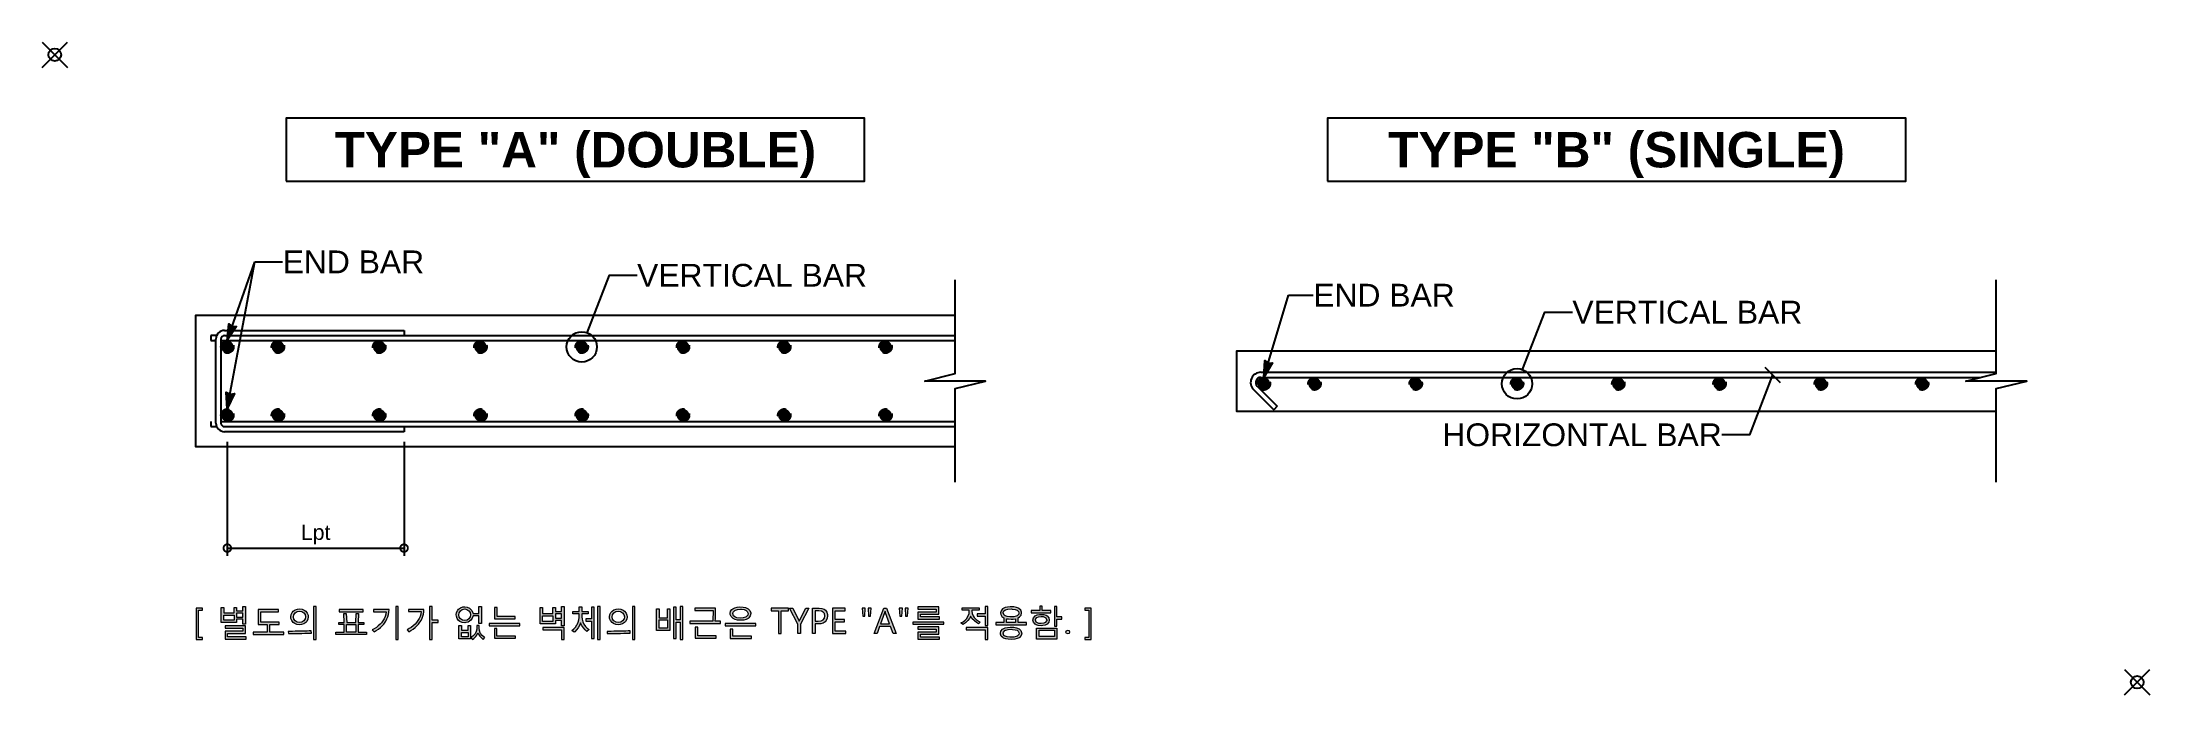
# Model space of a CAD drawing. Extents: x -50 to 8275, y 792 to 3372.
import ezdxf
from ezdxf.enums import TextEntityAlignment as Align

# ---------------------------------------------------------------- set-up
doc = ezdxf.new("R2010")
doc.units = 0
doc.header["$LTSCALE"] = 200
doc.header["$MEASUREMENT"] = 0
doc.header["$PDMODE"] = 35
doc.header["$PDSIZE"] = 50
doc.linetypes.add('HIDDEN', pattern=[0.375, 0.25, -0.125])
doc.layers.get('0').update_dxf_attribs({"linetype": 'CONTINUOUS'})
doc.layers.get('DEFPOINTS').update_dxf_attribs({"color": 251, "linetype": 'CONTINUOUS'})
for name, color, linetype in [('Bar.Horizontal', 2, 'CONTINUOUS'), ('Bar.Vertical', 7, 'HIDDEN'), ('Dimension', 1, 'CONTINUOUS'), ('Leader', 7, 'CONTINUOUS'), ('ShearWall', 7, 'CONTINUOUS'), ('Text', 3, 'CONTINUOUS')]:
    doc.layers.add(name, color=color, linetype=linetype)
doc.styles.add('DimText', font='arial.ttf')
doc.styles.add('Notes', font='arial.ttf')
doc.styles.add('Title', font='arialbd.ttf')
doc.dimstyles.new('Dim', dxfattribs={"dimscale": 60, "dimtxt": 1, "dimasz": 1, "dimexe": 0.5, "dimexo": 1, "dimgap": 0.25, "dimtad": 1, "dimtoh": 1, "dimdec": 0, "dimdsep": 46, "dimtxsty": 'DimText', "dimblk": 'DOTSMALL', "dimcen": 1, "dimclrd": 256, "dimclre": 256, "dimclrt": 7, "dimadec": 0, "dimazin": 0, "dimtfac": 1, "dimtdec": 0, "dimtix": 1, "dimtmove": 2, "dimatfit": 3, "dimldrblk": 'Arrow', "dimfxl": 0, "dimtolj": 1, "dimtzin": 0, "dimarcsym": 0})

# ---------------------------------------------------------------- blocks, each defined once
blk = doc.blocks.new('_DotSmall')
at = {"color": 0, "linetype": 'ByBlock', "const_width": 0.5}
blk.add_lwpolyline([(-0.0625, 0, 1), (0.0625, 0, 1)], format="xyb", close=True, dxfattribs=at)
blk = doc.blocks.new('*D1')
at = {"layer": 'DEFPOINTS', "color": 0}
for p in [(681.4, 1852.3), (1379.5, 1852.3), (1379.5, 1372.3)]:
    blk.add_point(p, dxfattribs=at)
at = {"layer": 'Dimension', "lineweight": -2}
for p, q in [((681.4, 1792.3), (681.4, 1342.3)), ((1379.5, 1792.3), (1379.5, 1342.3)), ((681.4, 1372.3), (1379.5, 1372.3))]:
    blk.add_line(p, q, dxfattribs=at)
at = {"layer": 'Dimension', "lineweight": -2, "xscale": 60, "yscale": 60, "zscale": 60, "rotation": 180}
blk.add_blockref('_DotSmall', (681.4, 1372.3), dxfattribs=at)
at = {"layer": 'Dimension', "lineweight": -2, "xscale": 60, "yscale": 60, "zscale": 60}
blk.add_blockref('_DotSmall', (1379.5, 1372.3), dxfattribs=at)
at = {"layer": 'Dimension', "color": 7, "insert": (1030.4, 1425.6), "char_height": 60, "attachment_point": 5, "style": 'DimText'}
blk.add_mtext('\\A1;Lpt', dxfattribs=at)
blk = doc.blocks.new('Arrow')
blk.add_lwpolyline([(0, 0), (-1.08, -0.27), (-0.98, 0), (-1.08, 0.27)], close=True)
blk.add_solid([(0, 0), (-1.08, 0.27), (-1.08, -0.27), (-0.98, 0)])

msp = doc.modelspace()

# ---------------------------------------------------------------- hatches: boundary and pattern name
at = {"layer": 'Bar.Vertical'}
h = msp.add_hatch(color=256, dxfattribs=at)
edge = h.paths.add_edge_path()
edge.add_arc((681.4, 2167.3), 25, 0, 360)
h = msp.add_hatch(color=256, dxfattribs=at)
edge = h.paths.add_edge_path()
edge.add_arc((881.4, 2167.3), 25, 0, 360)
h = msp.add_hatch(color=256, dxfattribs=at)
edge = h.paths.add_edge_path()
edge.add_arc((1281.4, 2167.3), 25, 0, 360)
h = msp.add_hatch(color=256, dxfattribs=at)
edge = h.paths.add_edge_path()
edge.add_arc((1681.4, 2167.3), 25, 0, 360)
h = msp.add_hatch(color=256, dxfattribs=at)
edge = h.paths.add_edge_path()
edge.add_arc((2081.4, 2167.3), 25, 0, 360)
h = msp.add_hatch(color=256, dxfattribs=at)
edge = h.paths.add_edge_path()
edge.add_arc((2481.4, 2167.3), 25, 0, 360)
h = msp.add_hatch(color=256, dxfattribs=at)
edge = h.paths.add_edge_path()
edge.add_arc((2881.4, 2167.3), 25, 0, 360)
h = msp.add_hatch(color=256, dxfattribs=at)
edge = h.paths.add_edge_path()
edge.add_arc((3281.4, 2167.3), 25, 0, 360)
h = msp.add_hatch(color=256, dxfattribs=at)
edge = h.paths.add_edge_path()
edge.add_arc((4775.9, 2021.7), 25, 0, 360)
h = msp.add_hatch(color=256, dxfattribs=at)
edge = h.paths.add_edge_path()
edge.add_arc((4975.9, 2021.8), 25, 0, 360)
h = msp.add_hatch(color=256, dxfattribs=at)
edge = h.paths.add_edge_path()
edge.add_arc((5375.9, 2021.7), 25, 0, 360)
h = msp.add_hatch(color=256, dxfattribs=at)
edge = h.paths.add_edge_path()
edge.add_arc((5775.9, 2021.7), 25, 0, 360)
h = msp.add_hatch(color=256, dxfattribs=at)
edge = h.paths.add_edge_path()
edge.add_arc((6175.9, 2021.7), 25, 0, 360)
h = msp.add_hatch(color=256, dxfattribs=at)
edge = h.paths.add_edge_path()
edge.add_arc((6575.9, 2021.7), 25, 0, 360)
h = msp.add_hatch(color=256, dxfattribs=at)
edge = h.paths.add_edge_path()
edge.add_arc((6975.9, 2021.7), 25, 0, 360)
h = msp.add_hatch(color=256, dxfattribs=at)
edge = h.paths.add_edge_path()
edge.add_arc((7375.9, 2021.7), 25, 0, 360)
h = msp.add_hatch(color=256, dxfattribs=at)
edge = h.paths.add_edge_path()
edge.add_arc((681.4, 1897.3), 25, 0, 360)
h = msp.add_hatch(color=256, dxfattribs=at)
edge = h.paths.add_edge_path()
edge.add_arc((881.4, 1897.3), 25, 0, 360)
h = msp.add_hatch(color=256, dxfattribs=at)
edge = h.paths.add_edge_path()
edge.add_arc((1281.4, 1897.3), 25, 0, 360)
h = msp.add_hatch(color=256, dxfattribs=at)
edge = h.paths.add_edge_path()
edge.add_arc((1681.4, 1897.3), 25, 0, 360)
h = msp.add_hatch(color=256, dxfattribs=at)
edge = h.paths.add_edge_path()
edge.add_arc((2081.4, 1897.3), 25, 0, 360)
h = msp.add_hatch(color=256, dxfattribs=at)
edge = h.paths.add_edge_path()
edge.add_arc((2481.4, 1897.3), 25, 0, 360)
h = msp.add_hatch(color=256, dxfattribs=at)
edge = h.paths.add_edge_path()
edge.add_arc((2881.4, 1897.3), 25, 0, 360)
h = msp.add_hatch(color=256, dxfattribs=at)
edge = h.paths.add_edge_path()
edge.add_arc((3281.4, 1897.3), 25, 0, 360)
at = {"layer": 'Text'}
h = msp.add_hatch(dxfattribs=at)
h.set_pattern_fill('ANSI31', color=256)
h.paths.add_polyline_path([(567.6, 1126.6), (582.9, 1126.6), (582.9, 1134.5), (557.8, 1134.5), (557.8, 1011.7), (582.9, 1011.7), (582.9, 1019.6), (567.6, 1019.6)])
h.paths.add_polyline_path([(657.7, 1078.9), (718.3, 1078.9), (718.3, 1091), (742.8, 1091), (742.8, 1072), (752.8, 1072), (752.8, 1141.9), (742.8, 1141.9), (742.8, 1124.5), (718.3, 1124.5), (718.3, 1137.9), (708.3, 1137.9), (708.3, 1116.3), (667.7, 1116.3), (667.7, 1137.9), (657.7, 1137.9)])
h.paths.add_polyline_path([(667.7, 1107.4), (708.3, 1107.4), (708.3, 1088.1), (667.7, 1088.1)], flags=16)
h.paths.add_polyline_path([(718.3, 1115.5), (742.8, 1115.5), (742.8, 1099.7), (718.3, 1099.7)], flags=16)
h.paths.add_polyline_path([(742.8, 1056), (742.8, 1043.6), (672.7, 1043.6), (672.7, 1012.5), (756.5, 1012.5), (756.5, 1021.5), (682.7, 1021.5), (682.7, 1034.9), (752.8, 1034.9), (752.8, 1064.9), (672.7, 1064.9), (672.7, 1056)])
h.paths.add_polyline_path([(838.7, 1070.5), (838.7, 1040.2), (783.1, 1040.2), (783.1, 1030.9), (904.6, 1030.9), (904.6, 1040.2), (849, 1040.2), (849, 1070.5), (886.1, 1070.5), (886.1, 1079.4), (813.7, 1079.4), (813.7, 1120.3), (884, 1120.3), (884, 1129.5), (803.6, 1129.5), (803.6, 1070.5)])
h.paths.add_polyline_path([(956.5, 1070.5), (966.5, 1069.4), (974.4, 1069.9), (983.6, 1072.8), (991.2, 1078.1), (995.5, 1082.6), (999.7, 1091), (1001.3, 1100.5), (1000.7, 1106.6), (997.3, 1115.3), (991.2, 1122.9), (985.2, 1127.1), (976.5, 1130.5), (966.5, 1131.9), (958.6, 1131.1), (949.6, 1128.2), (941.7, 1122.9), (937.8, 1118.4), (933.3, 1110.3), (932, 1100.5), (932.5, 1094.4), (935.6, 1085.7), (942, 1078.1), (947.8, 1073.9)])
h.paths.add_polyline_path([(949.6, 1084.7), (944.3, 1091.3), (942.5, 1100.5), (943.8, 1108.9), (949.3, 1116.6), (956.7, 1121.1), (966.5, 1122.9), (975.7, 1121.3), (983.9, 1116.6), (988.9, 1110), (990.7, 1100.5), (989.1, 1092.3), (983.9, 1084.7), (976.2, 1080), (966.5, 1078.4), (957.8, 1079.7)], flags=16)
h.paths.add_polyline_path([(988.1, 1035.7), (998.9, 1036), (1007.3, 1036.5), (1013.6, 1036.7), (1013.1, 1045.4), (1011.8, 1045.4), (1005.2, 1044.9), (996.2, 1044.6), (984.9, 1044.4), (971.2, 1043.9), (959.9, 1043.9), (948.8, 1043.6), (938.8, 1043.3), (930.1, 1043.3), (922.2, 1043.3), (923.3, 1034.6), (929.9, 1034.6), (938.3, 1034.6), (948.3, 1034.6), (959.4, 1034.9), (971.5, 1035.2), (975.2, 1035.2)])
h.paths.add_polyline_path([(1022.3, 1010.7), (1032.3, 1010.7), (1032.3, 1141.9), (1022.3, 1141.9)])
h.paths.add_polyline_path([(1142.7, 1069.9), (1142.7, 1039.4), (1110.1, 1039.4), (1110.1, 1030.4), (1231.5, 1030.4), (1231.5, 1039.4), (1198.9, 1039.4), (1198.9, 1069.9), (1220.2, 1069.9), (1220.2, 1078.6), (1198.6, 1078.6), (1200.2, 1113.7), (1190.2, 1113.7), (1188.6, 1078.6), (1153, 1078.6), (1151.4, 1113.7), (1141.4, 1113.7), (1143, 1078.6), (1121.4, 1078.6), (1121.4, 1069.9)])
h.paths.add_polyline_path([(1152.8, 1069.9), (1188.8, 1069.9), (1188.8, 1039.4), (1152.8, 1039.4)], flags=16)
h.paths.add_polyline_path([(1218.6, 1120.5), (1218.6, 1129.5), (1123, 1129.5), (1123, 1120.5)])
h.paths.add_polyline_path([(1309.3, 1120.8), (1307.7, 1111), (1304.8, 1101.8), (1301.1, 1092.9), (1296.1, 1084.7), (1290.3, 1076.8), (1285.3, 1071.5), (1277.9, 1064.7), (1270.3, 1058.6), (1262.1, 1053.6), (1253.4, 1049.7), (1261.3, 1041.2), (1270, 1046.5), (1278.4, 1052.3), (1286.1, 1058.6), (1292.9, 1065.2), (1299.2, 1072.3), (1304.5, 1079.7), (1306.9, 1083.4), (1311.6, 1092.1), (1315.1, 1101), (1317.9, 1110.3), (1319.5, 1119.7), (1320.3, 1129.7), (1258.9, 1129.7), (1258.9, 1120.8)])
h.paths.add_polyline_path([(1356.7, 1141.9), (1346.4, 1141.9), (1346.4, 1010.7), (1356.7, 1010.7)])
h.paths.add_polyline_path([(1447.1, 1121.1), (1445.5, 1111.8), (1442.8, 1102.6), (1438.9, 1093.7), (1433.9, 1085.5), (1428.1, 1077.6), (1422.8, 1071.8), (1415.4, 1064.9), (1407.8, 1059.1), (1399.6, 1054.1), (1391.2, 1049.9), (1398.8, 1041.7), (1406.2, 1046), (1414.9, 1052), (1422.8, 1058.3), (1429.9, 1064.9), (1436.2, 1072), (1441.8, 1079.2), (1446.5, 1086.8), (1450.5, 1095), (1453.4, 1103.1), (1455.7, 1111.8), (1457.1, 1120.8), (1457.9, 1130), (1396.7, 1130), (1396.7, 1121.1)])
h.paths.add_polyline_path([(1490, 1141.9), (1480, 1141.9), (1480, 1010.7), (1490, 1010.7), (1490, 1078.6), (1513.7, 1078.6), (1513.7, 1087.9), (1490, 1087.9)])
h.paths.add_polyline_path([(1611.7, 1139.5), (1602.8, 1136.6), (1595.1, 1131.1), (1591.4, 1126.9), (1587.2, 1118.4), (1585.6, 1108.9), (1586.2, 1102.9), (1589.3, 1093.9), (1595.1, 1086.5), (1600.4, 1082.3), (1609.1, 1078.6), (1619.1, 1077.3), (1623.6, 1077.6), (1632.8, 1080), (1643.9, 1087.3), (1649.1, 1095), (1652, 1104.5), (1675.2, 1104.5), (1675.2, 1073.9), (1685.2, 1073.9), (1685.2, 1141.6), (1675.2, 1141.6), (1675.2, 1113.4), (1652, 1113.4), (1651.2, 1117.1), (1647.6, 1125.8), (1641, 1132.9), (1637.5, 1135.3), (1628.8, 1139), (1619.1, 1140.3)])
h.paths.add_polyline_path([(1619.1, 1131.6), (1628.1, 1130), (1635.7, 1125), (1640.4, 1118.4), (1642.3, 1108.9), (1640.7, 1100.5), (1635.7, 1092.6), (1628.8, 1087.9), (1619.1, 1086), (1610.1, 1087.3), (1602.2, 1092.3), (1597.8, 1099.2), (1595.9, 1108.9), (1597.2, 1117.1), (1602.2, 1125), (1609.4, 1129.7)], flags=16)
h.paths.add_polyline_path([(1642, 1066), (1632.5, 1066), (1632.5, 1047.3), (1605.9, 1047.3), (1605.9, 1066), (1596.2, 1066), (1596.2, 1013.3), (1642, 1013.3)])
h.paths.add_polyline_path([(1632.5, 1039.1), (1632.5, 1021.7), (1605.9, 1021.7), (1605.9, 1039.1)], flags=16)
h.paths.add_polyline_path([(1664.7, 1042.8), (1660.5, 1034.1), (1658.4, 1031.2), (1651.8, 1024.1), (1643.6, 1019.1), (1649.9, 1011.4), (1655.2, 1015.4), (1662.6, 1022.8), (1667.1, 1028.8), (1671.3, 1037), (1673.1, 1032.8), (1679.2, 1024.1), (1685, 1017.8), (1692.1, 1011.4), (1698.9, 1019.1), (1695.8, 1020.7), (1688.4, 1026.5), (1680.7, 1036), (1677.1, 1046.8), (1676, 1056.5), (1676, 1066.5), (1666.8, 1066.5), (1666.8, 1053.6)])
h.paths.add_polyline_path([(1836.7, 1065.7), (1836.7, 1074.9), (1715.3, 1074.9), (1715.3, 1065.7)])
h.paths.add_polyline_path([(1747.1, 1102.1), (1747.1, 1137.1), (1737.1, 1137.1), (1737.1, 1093.1), (1818.8, 1093.1), (1818.8, 1102.1)])
h.paths.add_polyline_path([(1746.6, 1054.7), (1736.3, 1054.7), (1736.3, 1015.7), (1819.1, 1015.7), (1819.1, 1024.9), (1746.6, 1024.9)])
h.paths.add_polyline_path([(1977.7, 1073.6), (1977.7, 1086.3), (2001.9, 1086.3), (2001.9, 1065.7), (2011.9, 1065.7), (2011.9, 1141.9), (2001.9, 1141.9), (2001.9, 1121.8), (1977.7, 1121.8), (1977.7, 1137.1), (1967.4, 1137.1), (1967.4, 1113.9), (1926.8, 1113.9), (1926.8, 1137.1), (1916.8, 1137.1), (1916.8, 1073.6)])
h.paths.add_polyline_path([(1926.8, 1082.6), (1926.8, 1105), (1967.4, 1105), (1967.4, 1082.6)], flags=16)
h.paths.add_polyline_path([(1977.7, 1095.2), (1977.7, 1112.9), (2001.9, 1112.9), (2001.9, 1095.2)], flags=16)
h.paths.add_polyline_path([(2011.9, 1058.6), (1927.4, 1058.6), (1927.4, 1049.4), (2001.9, 1049.4), (2001.9, 1010.7), (2011.9, 1010.7)])
h.paths.add_polyline_path([(2067.3, 1079.4), (2062.2, 1068.6), (2056.2, 1059.7), (2049.9, 1052.6), (2042.8, 1047), (2051.5, 1040.2), (2053.8, 1042), (2060.2, 1049.1), (2066.7, 1057.6), (2073.6, 1069.2), (2076.8, 1077.1), (2081, 1068.1), (2088.6, 1057.3), (2095.5, 1049.4), (2102.1, 1043.3), (2110.5, 1050.4), (2103.1, 1055.7), (2096.5, 1062.8), (2089.9, 1072.3), (2085.2, 1081.5), (2082.6, 1090.8), (2081.5, 1100), (2081.5, 1112.9), (2106.5, 1112.9), (2106.5, 1122.1), (2081.5, 1122.1), (2081.5, 1139.8), (2071.2, 1139.8), (2071.2, 1122.1), (2046.5, 1122.1), (2046.5, 1112.9), (2071.5, 1112.9), (2071.5, 1097.9), (2070.2, 1088.6)])
h.paths.add_polyline_path([(2097, 1092.6), (2097, 1083.6), (2120.5, 1083.6), (2120.5, 1014.9), (2130.2, 1014.9), (2130.2, 1139.2), (2120.5, 1139.2), (2120.5, 1092.6)])
h.paths.add_polyline_path([(2143.7, 1010.7), (2154, 1010.7), (2154, 1141.9), (2143.7, 1141.9)])
h.paths.add_polyline_path([(2201.1, 1078.1), (2206.9, 1073.9), (2215.9, 1070.5), (2225.9, 1069.4), (2233.5, 1069.9), (2242.7, 1072.8), (2250.4, 1078.1), (2254.6, 1082.6), (2259.1, 1091), (2260.4, 1100.5), (2259.9, 1106.6), (2256.7, 1115.3), (2250.4, 1122.9), (2244.6, 1127.1), (2235.6, 1130.5), (2225.9, 1131.9), (2218, 1131.1), (2208.8, 1128.2), (2201.1, 1122.9), (2196.9, 1118.4), (2192.7, 1110.3), (2191.1, 1100.5), (2191.6, 1094.4), (2195.1, 1085.7)])
h.paths.add_polyline_path([(2203.5, 1091.3), (2201.6, 1100.5), (2203, 1108.9), (2208.5, 1116.6), (2216.1, 1121.1), (2225.9, 1122.9), (2235.1, 1121.3), (2243, 1116.6), (2248, 1110), (2250.1, 1100.5), (2248.5, 1092.3), (2243, 1084.7), (2235.4, 1080), (2225.9, 1078.4), (2216.9, 1079.7), (2208.8, 1084.7)], flags=16)
h.paths.add_polyline_path([(2218.5, 1034.9), (2230.9, 1035.2), (2234.3, 1035.2), (2247.5, 1035.7), (2258.3, 1036), (2266.7, 1036.5), (2272.8, 1036.7), (2272.3, 1045.4), (2271.2, 1045.4), (2264.6, 1044.9), (2255.7, 1044.6), (2244.3, 1044.4), (2230.6, 1043.9), (2219, 1043.9), (2208, 1043.6), (2198, 1043.3), (2189.3, 1043.3), (2181.6, 1043.3), (2182.4, 1034.6), (2189, 1034.6), (2197.7, 1034.6), (2207.4, 1034.6)])
h.paths.add_polyline_path([(2281.5, 1010.7), (2291.5, 1010.7), (2291.5, 1141.9), (2281.5, 1141.9)])
h.paths.add_polyline_path([(2387.1, 1097.3), (2387.1, 1132.4), (2377.1, 1132.4), (2377.1, 1046.2), (2429.8, 1046.2), (2429.8, 1132.4), (2419.8, 1132.4), (2419.8, 1097.3)])
h.paths.add_polyline_path([(2387.1, 1088.4), (2419.8, 1088.4), (2419.8, 1055.2), (2387.1, 1055.2)], flags=16)
h.paths.add_polyline_path([(2444.3, 1014.9), (2454.3, 1014.9), (2454.3, 1079.2), (2470.7, 1079.2), (2470.7, 1010.7), (2480.9, 1010.7), (2480.9, 1141.9), (2470.7, 1141.9), (2470.7, 1088.4), (2454.3, 1088.4), (2454.3, 1139.2), (2444.3, 1139.2)])
h.paths.add_polyline_path([(2508.3, 1083.1), (2508.3, 1074.2), (2629.8, 1074.2), (2629.8, 1083.1), (2608.7, 1083.1), (2609, 1085), (2609.5, 1092.3), (2609.8, 1101.3), (2610, 1111.3), (2610.3, 1122.6), (2610.3, 1135), (2528.6, 1135), (2528.6, 1126.1), (2600.3, 1126.1), (2600.3, 1122.1), (2600, 1110.5), (2599.8, 1100.2), (2599.2, 1091.3), (2598.7, 1083.1)])
h.paths.add_polyline_path([(2539.7, 1060.2), (2529.7, 1060.2), (2529.7, 1016.2), (2612.1, 1016.2), (2612.1, 1025.4), (2539.7, 1025.4)])
h.paths.add_polyline_path([(2697, 1087.9), (2710.7, 1087.1), (2721.5, 1088.1), (2730.7, 1090.5), (2738.3, 1094.4), (2741.5, 1097.1), (2747, 1104.5), (2749.1, 1113.4), (2748.9, 1117.1), (2745.5, 1125.5), (2738.3, 1132.4), (2728.9, 1136.9), (2719.4, 1139), (2705.7, 1139.5), (2694.9, 1138.4), (2685.6, 1136.1), (2678, 1132.4), (2674.8, 1129.7), (2669.3, 1122.4), (2667.5, 1113.4), (2667.7, 1109.7), (2671.2, 1101.3), (2679.6, 1093.4), (2687.5, 1090)])
h.paths.add_polyline_path([(2693.8, 1097.3), (2685.9, 1100.5), (2680.9, 1105), (2678, 1113.4), (2679.3, 1119.2), (2685.9, 1126.1), (2688.5, 1127.4), (2697.2, 1130), (2710.9, 1131), (2722.5, 1129.2), (2730.4, 1126.1), (2735.4, 1121.8), (2738.3, 1113.4), (2737, 1107.6), (2730.4, 1100.5), (2727.8, 1099.2), (2719.1, 1096.8), (2708, 1095.8)], flags=16)
h.paths.add_polyline_path([(2647.4, 1073.9), (2647.4, 1064.7), (2768.9, 1064.7), (2768.9, 1073.9)])
h.paths.add_polyline_path([(2667.7, 1015.1), (2751.8, 1015.1), (2751.8, 1024.1), (2678, 1024.1), (2678, 1052), (2667.7, 1052)])
h.paths.add_polyline_path([(2829.5, 1134.5), (2829.5, 1124.5), (2858.2, 1124.5), (2858.2, 1034.6), (2869.3, 1034.6), (2869.3, 1124.5), (2898.3, 1124.5), (2898.3, 1134.5)])
h.paths.add_polyline_path([(2934.4, 1071.3), (2934.4, 1034.6), (2945.4, 1034.6), (2945.4, 1071.5), (2978.4, 1134.5), (2966.5, 1134.5), (2942.8, 1088.9), (2939.9, 1082.9), (2937.5, 1088.9), (2914.6, 1134.5), (2902.2, 1134.5)])
h.paths.add_polyline_path([(2992.3, 1034.6), (3003.4, 1034.6), (3003.4, 1072.6), (3016.8, 1072.6), (3025.5, 1073.1), (3034.5, 1076), (3042.4, 1081), (3047.4, 1086.5), (3051.3, 1095), (3052.7, 1104.7), (3052.4, 1110.5), (3049.5, 1119.5), (3044, 1126.6), (3038.7, 1130.3), (3030, 1133.4), (3019.5, 1134.5), (2992.3, 1134.5)])
h.paths.add_polyline_path([(3003.4, 1124.2), (3017.4, 1124.2), (3027.9, 1123.2), (3035.3, 1119.2), (3039.8, 1113.2), (3041.1, 1104.2), (3039.8, 1095.8), (3034.8, 1088.4), (3026.6, 1084.2), (3015.8, 1082.9), (3003.4, 1082.9)], flags=16)
h.paths.add_polyline_path([(3082.7, 1124.5), (3122, 1124.5), (3122, 1134.5), (3071.9, 1134.5), (3071.9, 1034.6), (3124.3, 1034.6), (3124.3, 1044.6), (3082.7, 1044.6), (3082.7, 1080.5), (3119.1, 1080.5), (3119.1, 1090.5), (3082.7, 1090.5)])
h.paths.add_polyline_path([(3201.3, 1134.5), (3189.4, 1134.5), (3191.5, 1103.4), (3199.2, 1103.4)])
h.paths.add_polyline_path([(3214.4, 1103.4), (3222.1, 1103.4), (3224.2, 1134.5), (3212.3, 1134.5)])
h.paths.add_polyline_path([(3236, 1034.6), (3248.2, 1034.6), (3258.2, 1062.8), (3301.1, 1062.8), (3311.9, 1034.6), (3324, 1034.6), (3285.6, 1134.5), (3274.2, 1134.5)])
h.paths.add_polyline_path([(3281.4, 1116), (3297.4, 1073.1), (3262.1, 1073.1), (3277.9, 1116), (3279.8, 1124.1)], flags=16)
h.paths.add_polyline_path([(3338, 1103.4), (3345.7, 1103.4), (3347.8, 1134.5), (3335.9, 1134.5)])
h.paths.add_polyline_path([(3360.9, 1103.4), (3368.6, 1103.4), (3370.7, 1134.5), (3358.8, 1134.5)])
h.paths.add_polyline_path([(3491.4, 1139.5), (3409.1, 1139.5), (3409.1, 1130.8), (3481.3, 1130.8), (3481.3, 1119.7), (3409.1, 1119.7), (3409.1, 1091.3), (3494.3, 1091.3), (3494.3, 1100), (3419.2, 1100), (3419.2, 1111.8), (3491.4, 1111.8)])
h.paths.add_polyline_path([(3511.1, 1071.8), (3511.1, 1080.2), (3389.4, 1080.2), (3389.4, 1071.8)])
h.paths.add_polyline_path([(3481.6, 1052), (3481.6, 1040.7), (3408.9, 1040.7), (3408.9, 1012), (3494.5, 1012), (3494.5, 1020.7), (3418.9, 1020.7), (3418.9, 1032.8), (3491.6, 1032.8), (3491.6, 1060.7), (3408.9, 1060.7), (3408.9, 1052)])
h.paths.add_polyline_path([(3622.3, 1126.9), (3651, 1126.9), (3651, 1136.1), (3583.6, 1136.1), (3583.6, 1126.9), (3612.3, 1126.9), (3612.3, 1122.4), (3611.5, 1113.9), (3608.3, 1104.7), (3602.8, 1095.5), (3595.4, 1087.6), (3587.8, 1081.5), (3579.4, 1076.5), (3586.5, 1069.7), (3589.6, 1071.3), (3597.3, 1077.1), (3604.9, 1084.2), (3606.8, 1086.3), (3613.3, 1094.4), (3617.6, 1102.3), (3617.8, 1101.8), (3622.8, 1094.2), (3632.3, 1084.4), (3640.2, 1077.8), (3648.1, 1072.8), (3655, 1080.2), (3646.8, 1084.4), (3638.9, 1090.2), (3632, 1097.6), (3627.3, 1104.5), (3623.4, 1113.4), (3622.3, 1122.4)])
h.paths.add_polyline_path([(3674.7, 1103.1), (3674.7, 1066.3), (3685, 1066.3), (3685, 1141.9), (3674.7, 1141.9), (3674.7, 1112.4), (3643.6, 1112.4), (3643.6, 1103.1)])
h.paths.add_polyline_path([(3674.7, 1049.9), (3674.7, 1010.7), (3685, 1010.7), (3685, 1058.9), (3599.6, 1058.9), (3599.6, 1049.9)])
h.paths.add_polyline_path([(3716.6, 1077.8), (3716.6, 1068.9), (3838.1, 1068.9), (3838.1, 1077.8), (3805.4, 1077.8), (3805.4, 1096.3), (3811.2, 1100), (3817, 1106.8), (3818.9, 1115.8), (3818.6, 1118.9), (3815.4, 1127.4), (3808, 1133.7), (3806.5, 1134.8), (3798.6, 1137.7), (3788.8, 1139.5), (3777.2, 1140), (3774.3, 1140), (3763.3, 1139.2), (3754, 1137.1), (3746.7, 1133.7), (3743.8, 1131.9), (3737.7, 1124.7), (3735.9, 1115.8), (3736.6, 1109.7), (3740.9, 1102.3), (3749, 1096.3), (3749, 1077.8)])
h.paths.add_polyline_path([(3759.3, 1077.8), (3759.3, 1093.1), (3767.2, 1092.1), (3777.2, 1091.5), (3786.2, 1091.8), (3795.1, 1093.1), (3795.1, 1077.8)], flags=16)
h.paths.add_polyline_path([(3754, 1104.2), (3749.6, 1107.6), (3746, 1116.9), (3749, 1124), (3755.1, 1128.2), (3764.6, 1130.5), (3777.2, 1131.6), (3781.7, 1131.3), (3793.3, 1130), (3801.7, 1126.9), (3806.7, 1122.1), (3808.3, 1115.8), (3807.3, 1111), (3800.7, 1104.2), (3797.5, 1102.9), (3788.8, 1100.8), (3777.2, 1100), (3772, 1100.2), (3761.7, 1101.6)], flags=16)
h.paths.add_polyline_path([(3763, 1059.1), (3753.8, 1056.8), (3746.1, 1053.6), (3743.5, 1051.8), (3737.4, 1044.6), (3735.3, 1035.7), (3735.6, 1032.8), (3738.8, 1024.4), (3746.1, 1017.8), (3748, 1016.7), (3756.1, 1013.8), (3765.9, 1012), (3780.9, 1011.4), (3792, 1012.5), (3801.2, 1014.6), (3808.6, 1017.8), (3811.2, 1019.6), (3817.3, 1026.7), (3819.4, 1035.7), (3819.1, 1038.6), (3815.7, 1047), (3808.6, 1053.6), (3798.6, 1057.6), (3788.8, 1059.4), (3777.2, 1059.9), (3774.1, 1059.9)])
h.paths.add_polyline_path([(3765.9, 1050.7), (3777.2, 1051.5), (3782.8, 1051.2), (3793, 1049.9), (3800.9, 1047.3), (3805.7, 1043.6), (3808.8, 1035.7), (3807.8, 1030.7), (3800.9, 1024.1), (3797.5, 1022.8), (3788.8, 1020.7), (3777.2, 1020.1), (3772, 1020.1), (3761.4, 1021.5), (3753.8, 1024.1), (3749, 1027.5), (3745.9, 1035.7), (3746.9, 1040.4), (3753.8, 1047.3), (3756.9, 1048.6)], flags=16)
h.paths.add_polyline_path([(3900.3, 1142.4), (3890.3, 1142.4), (3890.3, 1125.5), (3856.5, 1125.5), (3856.5, 1116.6), (3934, 1116.6), (3934, 1125.5), (3900.3, 1125.5)])
h.paths.add_polyline_path([(3895.8, 1110.5), (3889.5, 1110.3), (3879.7, 1108.4), (3871.8, 1104.2), (3865.5, 1097.1), (3863.4, 1088.1), (3865.5, 1079.2), (3871.8, 1072), (3875.8, 1069.4), (3884.7, 1066.8), (3895.5, 1065.7), (3902.1, 1066), (3911.6, 1068.1), (3919.5, 1072), (3925.8, 1079.2), (3928.2, 1088.1), (3925.8, 1097.1), (3919.5, 1104.5), (3915.3, 1106.8), (3906.6, 1109.7)])
h.paths.add_polyline_path([(3895.8, 1102.1), (3904, 1101.3), (3914, 1097.4), (3918.8, 1086.7), (3912.1, 1078.1), (3906.3, 1075.5), (3895.8, 1074.4), (3887.4, 1074.9), (3877.3, 1078.8), (3872.8, 1089.6), (3879.2, 1098.1), (3885.2, 1100.8)], flags=16)
h.paths.add_polyline_path([(3958.2, 1100.5), (3958.2, 1141.9), (3948.2, 1141.9), (3948.2, 1063.6), (3958.2, 1063.6), (3958.2, 1091.5), (3978, 1091.5), (3978, 1100.5)])
h.paths.add_polyline_path([(3877.9, 1056.5), (3877.9, 1013), (3958.2, 1013), (3958.2, 1056.5)])
h.paths.add_polyline_path([(3948.2, 1047.5), (3948.2, 1022.3), (3887.9, 1022.3), (3887.9, 1047.5)], flags=16)
h.paths.add_polyline_path([(4001.2, 1048.1), (3995.9, 1046), (3993.5, 1040.4), (3995.9, 1035.2), (4001.2, 1033.1), (4006.4, 1035.2), (4008.6, 1040.4), (4006.4, 1046)])
h.paths.add_polyline_path([(4093.9, 1134.5), (4068.9, 1134.5), (4068.9, 1126.6), (4084.4, 1126.6), (4084.4, 1019.6), (4068.9, 1019.6), (4068.9, 1011.7), (4093.9, 1011.7)])

# ---------------------------------------------------------------- linework, layer by layer
for points in [[(914.1, 2821.6), (3198.7, 2821.6), (3198.7, 3071.6), (914.1, 3071.6)], [(5026.8, 2821.6), (7311.4, 2821.6), (7311.4, 3071.6), (5026.8, 3071.6)]]:
    msp.add_lwpolyline(points, close=True)
for points in [[(3556.4, 1632.3), (3556.4, 2002.3), (3676.4, 2032.3), (3556.4, 2032.3), (3436.4, 2032.3), (3556.4, 2062.3), (3556.4, 2432.3)], [(7669.1, 1632.3), (7669.1, 2002.3), (7789.1, 2032.3), (7669.1, 2032.3), (7549.1, 2032.3), (7669.1, 2062.3), (7669.1, 2432.3)]]:
    msp.add_lwpolyline(points)
for p in [(0, 3321.6), (8225.5, 842.3)]:
    msp.add_point(p)
at = {"layer": 'Bar.Horizontal'}
for p, q in [((639.4, 2212.3), (616.4, 2212.3)), ((616.4, 2212.3), (616.4, 2192.3)), ((616.4, 2192.3), (636.4, 2192.3)), ((636.4, 1866.3), (636.4, 2198.3)), ((656.4, 2198.3), (656.4, 1866.3)), ((656.4, 2192.3), (3556.4, 2192.3)), ((670.4, 2232.3), (1379.5, 2232.3)), ((670.4, 2212.3), (3556.4, 2212.3)), ((1379.5, 2232.3), (1379.5, 2212.3)), ((4735.3, 1998.5), (4814.7, 1919.1)), ((4749.5, 2012.7), (4828.9, 1933.3)), ((4763.6, 2066.8), (7669.1, 2066.8)), ((4763.6, 2046.8), (7607.1, 2046.8)), ((4828.9, 1933.3), (4814.7, 1919.1)), ((616.4, 1872.3), (616.4, 1852.3)), ((616.4, 1852.3), (639.4, 1852.3)), ((656.4, 1872.3), (3556.4, 1872.3)), ((670.4, 1852.3), (3556.4, 1852.3)), ((1379.5, 1832.3), (670.4, 1832.3)), ((1379.5, 1852.3), (1379.5, 1832.3))]:
    msp.add_line(p, q, dxfattribs=at)
for centre, radius, start, end in [((670.4, 2198.3), 34, 90, 180), ((670.4, 2198.3), 14, 90, 180), ((4763.6, 2026.8), 40, 90, 225), ((4763.6, 2026.8), 20, 90, 225), ((670.4, 1866.3), 34, 180, 270), ((670.4, 1866.3), 14, 180, 270)]:
    msp.add_arc(centre, radius, start, end, dxfattribs=at)
at = {"layer": 'Bar.Vertical'}
for centre in [(681.4, 2167.3), (881.4, 2167.3), (1281.4, 2167.3), (1681.4, 2167.3), (2081.4, 2167.3), (2481.4, 2167.3), (2881.4, 2167.3), (3281.4, 2167.3), (4775.9, 2021.7), (4975.9, 2021.8), (5375.9, 2021.7), (5775.9, 2021.7), (6175.9, 2021.7), (6575.9, 2021.7), (6975.9, 2021.7), (7375.9, 2021.7), (681.4, 1897.3), (881.4, 1897.3), (1281.4, 1897.3), (1681.4, 1897.3), (2081.4, 1897.3), (2481.4, 1897.3), (2881.4, 1897.3), (3281.4, 1897.3)]:
    msp.add_circle(centre, 25, dxfattribs=at)
at = {"layer": 'Leader', "ltscale": 5}
for points in [[(2103, 2223.3), (2190.7, 2450.3), (2300, 2450.3)], [(5797.5, 2077.7), (5885.2, 2304.7), (5994.5, 2304.7)]]:
    msp.add_lwpolyline(points, dxfattribs=at)
at = {"layer": 'Leader'}
msp.add_circle((2081.4, 2167.3), 60, dxfattribs=at)
at = {"layer": 'Leader', "ltscale": 5}
msp.add_circle((5775.9, 2021.7), 60, dxfattribs=at)
at = {"layer": 'ShearWall'}
for points in [[(3556.4, 1772.3), (556.4, 1772.3), (556.4, 2292.3), (3556.4, 2292.3)], [(7669.1, 1912.3), (4669.1, 1912.3), (4669.1, 2152.3), (7669.1, 2152.3)]]:
    msp.add_lwpolyline(points, dxfattribs=at)
at = {"layer": 'Text'}
msp.add_line((6755.1, 2086.8), (6815.1, 2026.8), dxfattribs=at)
at = {"layer": 'Text', "ltscale": 5}
msp.add_lwpolyline([(6785.1, 2056.8), (6693.7, 1820.1), (6584.4, 1820.1)], dxfattribs=at)
at = {"layer": 'Text', "lineweight": 0}
for points in [[(582.9, 1134.5), (557.8, 1134.5), (557.8, 1011.7), (582.9, 1011.7), (582.9, 1019.6), (567.6, 1019.6), (567.6, 1126.6), (582.9, 1126.6)], [(657.7, 1137.9), (667.7, 1137.9), (667.7, 1116.3), (708.3, 1116.3), (708.3, 1137.9), (718.3, 1137.9), (718.3, 1124.5), (742.8, 1124.5), (742.8, 1141.9), (752.8, 1141.9), (752.8, 1072), (742.8, 1072), (742.8, 1091), (718.3, 1091), (718.3, 1078.9), (657.7, 1078.9)], [(667.7, 1107.4), (708.3, 1107.4), (708.3, 1088.1), (667.7, 1088.1)], [(718.3, 1099.7), (742.8, 1099.7), (742.8, 1115.5), (718.3, 1115.5)], [(884, 1129.5), (803.6, 1129.5), (803.6, 1070.5), (838.7, 1070.5), (838.7, 1040.2), (783.1, 1040.2), (783.1, 1030.9), (904.6, 1030.9), (904.6, 1040.2), (849, 1040.2), (849, 1070.5), (886.1, 1070.5), (886.1, 1079.4), (813.7, 1079.4), (813.7, 1120.3), (884, 1120.3)], [(941.7, 1122.9), (949.6, 1128.2), (958.6, 1131.1), (966.5, 1131.9), (976.5, 1130.5), (985.2, 1127.1), (991.2, 1122.9), (997.3, 1115.3), (1000.7, 1106.6), (1001.3, 1100.5), (999.7, 1091), (995.5, 1082.6), (991.2, 1078.1), (983.6, 1072.8), (974.4, 1069.9), (966.5, 1069.4), (956.5, 1070.5), (947.8, 1073.9), (942, 1078.1), (935.6, 1085.7), (932.5, 1094.4), (932, 1100.5), (933.3, 1110.3), (937.8, 1118.4)], [(949.3, 1116.6), (956.7, 1121.1), (966.5, 1122.9), (975.7, 1121.3), (983.9, 1116.6), (988.9, 1110), (990.7, 1100.5), (989.1, 1092.3), (983.9, 1084.7), (976.2, 1080), (966.5, 1078.4), (957.8, 1079.7), (949.6, 1084.7), (944.3, 1091.3), (942.5, 1100.5), (943.8, 1108.9)], [(1032.3, 1141.9), (1022.3, 1141.9), (1022.3, 1010.7), (1032.3, 1010.7)], [(1121.4, 1078.6), (1143, 1078.6), (1141.4, 1113.7), (1151.4, 1113.7), (1153, 1078.6), (1188.6, 1078.6), (1190.2, 1113.7), (1200.2, 1113.7), (1198.6, 1078.6), (1220.2, 1078.6), (1220.2, 1069.9), (1198.9, 1069.9), (1198.9, 1039.4), (1231.5, 1039.4), (1231.5, 1030.4), (1110.1, 1030.4), (1110.1, 1039.4), (1142.7, 1039.4), (1142.7, 1069.9), (1121.4, 1069.9)], [(1218.6, 1129.5), (1123, 1129.5), (1123, 1120.5), (1218.6, 1120.5)], [(1320.3, 1129.7), (1258.9, 1129.7), (1258.9, 1120.8), (1309.3, 1120.8), (1307.7, 1111), (1304.8, 1101.8), (1301.1, 1092.9), (1296.1, 1084.7), (1290.3, 1076.8), (1285.3, 1071.5), (1277.9, 1064.7), (1270.3, 1058.6), (1262.1, 1053.6), (1253.4, 1049.7), (1261.3, 1041.2), (1270, 1046.5), (1278.4, 1052.3), (1286.1, 1058.6), (1292.9, 1065.2), (1299.2, 1072.3), (1304.5, 1079.7), (1306.9, 1083.4), (1311.6, 1092.1), (1315.1, 1101), (1317.9, 1110.3), (1319.5, 1119.7)], [(1356.7, 1141.9), (1346.4, 1141.9), (1346.4, 1010.7), (1356.7, 1010.7)], [(1457.9, 1130), (1396.7, 1130), (1396.7, 1121.1), (1447.1, 1121.1), (1445.5, 1111.8), (1442.8, 1102.6), (1438.9, 1093.7), (1433.9, 1085.5), (1428.1, 1077.6), (1422.8, 1071.8), (1415.4, 1064.9), (1407.8, 1059.1), (1399.6, 1054.1), (1391.2, 1049.9), (1398.8, 1041.7), (1406.2, 1046), (1414.9, 1052), (1422.8, 1058.3), (1429.9, 1064.9), (1436.2, 1072), (1441.8, 1079.2), (1446.5, 1086.8), (1450.5, 1095), (1453.4, 1103.1), (1455.7, 1111.8), (1457.1, 1120.8)], [(1490, 1141.9), (1480, 1141.9), (1480, 1010.7), (1490, 1010.7), (1490, 1078.6), (1513.7, 1078.6), (1513.7, 1087.9), (1490, 1087.9)], [(1611.7, 1139.5), (1619.1, 1140.3), (1628.8, 1139), (1637.5, 1135.3), (1641, 1132.9), (1647.6, 1125.8), (1651.2, 1117.1), (1652, 1113.4), (1675.2, 1113.4), (1675.2, 1141.6), (1685.2, 1141.6), (1685.2, 1073.9), (1675.2, 1073.9), (1675.2, 1104.5), (1652, 1104.5), (1649.1, 1095), (1643.9, 1087.3), (1632.8, 1080), (1623.6, 1077.6), (1619.1, 1077.3), (1609.1, 1078.6), (1600.4, 1082.3), (1595.1, 1086.5), (1589.3, 1093.9), (1586.2, 1102.9), (1585.6, 1108.9), (1587.2, 1118.4), (1591.4, 1126.9), (1595.1, 1131.1), (1602.8, 1136.6)], [(1619.1, 1131.6), (1628.1, 1130), (1635.7, 1125), (1640.4, 1118.4), (1642.3, 1108.9), (1640.7, 1100.5), (1635.7, 1092.6), (1628.8, 1087.9), (1619.1, 1086), (1610.1, 1087.3), (1602.2, 1092.3), (1597.8, 1099.2), (1595.9, 1108.9), (1597.2, 1117.1), (1602.2, 1125), (1609.4, 1129.7)], [(1747.1, 1137.1), (1737.1, 1137.1), (1737.1, 1093.1), (1818.8, 1093.1), (1818.8, 1102.1), (1747.1, 1102.1)], [(1916.8, 1137.1), (1926.8, 1137.1), (1926.8, 1113.9), (1967.4, 1113.9), (1967.4, 1137.1), (1977.7, 1137.1), (1977.7, 1121.8), (2001.9, 1121.8), (2001.9, 1141.9), (2011.9, 1141.9), (2011.9, 1065.7), (2001.9, 1065.7), (2001.9, 1086.3), (1977.7, 1086.3), (1977.7, 1073.6), (1916.8, 1073.6)], [(1926.8, 1105), (1967.4, 1105), (1967.4, 1082.6), (1926.8, 1082.6)], [(1977.7, 1095.2), (2001.9, 1095.2), (2001.9, 1112.9), (1977.7, 1112.9)], [(2071.2, 1139.8), (2081.5, 1139.8), (2081.5, 1122.1), (2106.5, 1122.1), (2106.5, 1112.9), (2081.5, 1112.9), (2081.5, 1100), (2082.6, 1090.8), (2085.2, 1081.5), (2089.9, 1072.3), (2096.5, 1062.8), (2103.1, 1055.7), (2110.5, 1050.4), (2102.1, 1043.3), (2095.5, 1049.4), (2088.6, 1057.3), (2081, 1068.1), (2076.8, 1077.1), (2073.6, 1069.2), (2066.7, 1057.6), (2060.2, 1049.1), (2053.8, 1042), (2051.5, 1040.2), (2042.8, 1047), (2049.9, 1052.6), (2056.2, 1059.7), (2062, 1068.4), (2062.8, 1069.9), (2067.3, 1079.4), (2070.2, 1088.6), (2071.5, 1097.9), (2071.5, 1112.9), (2046.5, 1112.9), (2046.5, 1122.1), (2071.2, 1122.1)], [(2130.2, 1139.2), (2120.5, 1139.2), (2120.5, 1092.6), (2097, 1092.6), (2097, 1083.6), (2120.5, 1083.6), (2120.5, 1014.9), (2130.2, 1014.9)], [(2154, 1141.9), (2143.7, 1141.9), (2143.7, 1010.7), (2154, 1010.7)], [(2225.9, 1131.9), (2235.6, 1130.5), (2244.6, 1127.1), (2250.4, 1122.9), (2256.7, 1115.3), (2259.9, 1106.6), (2260.4, 1100.5), (2259.1, 1091), (2254.6, 1082.6), (2250.4, 1078.1), (2242.7, 1072.8), (2233.5, 1069.9), (2225.9, 1069.4), (2215.9, 1070.5), (2206.9, 1073.9), (2201.1, 1078.1), (2195.1, 1085.7), (2191.6, 1094.4), (2191.1, 1100.5), (2192.7, 1110.3), (2196.9, 1118.4), (2201.1, 1122.9), (2208.8, 1128.2), (2218, 1131.1)], [(2225.9, 1122.9), (2235.1, 1121.3), (2243, 1116.6), (2248, 1110), (2250.1, 1100.5), (2248.5, 1092.3), (2243, 1084.7), (2235.4, 1080), (2225.9, 1078.4), (2216.9, 1079.7), (2208.8, 1084.7), (2203.5, 1091.3), (2201.6, 1100.5), (2203, 1108.9), (2208.5, 1116.6), (2216.1, 1121.1)], [(2291.5, 1141.9), (2281.5, 1141.9), (2281.5, 1010.7), (2291.5, 1010.7)], [(2377.1, 1132.4), (2387.1, 1132.4), (2387.1, 1097.3), (2419.8, 1097.3), (2419.8, 1132.4), (2429.8, 1132.4), (2429.8, 1046.2), (2377.1, 1046.2)], [(2387.1, 1088.4), (2419.8, 1088.4), (2419.8, 1055.2), (2387.1, 1055.2)], [(2444.3, 1139.2), (2444.3, 1014.9), (2454.3, 1014.9), (2454.3, 1079.2), (2470.7, 1079.2), (2470.7, 1010.7), (2480.9, 1010.7), (2480.9, 1141.9), (2470.7, 1141.9), (2470.7, 1088.4), (2454.3, 1088.4), (2454.3, 1139.2)], [(2610.3, 1135), (2528.6, 1135), (2528.6, 1126.1), (2600.3, 1126.1), (2600.3, 1122.1), (2600, 1110.5), (2599.8, 1100.2), (2599.2, 1091.3), (2598.7, 1083.1), (2508.3, 1083.1), (2508.3, 1074.2), (2629.8, 1074.2), (2629.8, 1083.1), (2608.7, 1083.1), (2609, 1085), (2609.5, 1092.3), (2609.8, 1101.3), (2610, 1111.3), (2610.3, 1122.6)], [(2705.7, 1139.5), (2719.4, 1139), (2728.9, 1136.9), (2738.3, 1132.4), (2745.5, 1125.5), (2748.9, 1117.1), (2749.1, 1113.4), (2747, 1104.5), (2741.5, 1097.1), (2738.3, 1094.4), (2730.7, 1090.5), (2721.5, 1088.1), (2710.7, 1087.1), (2697, 1087.9), (2687.5, 1090), (2679.6, 1093.4), (2671.2, 1101.3), (2667.7, 1109.7), (2667.5, 1113.4), (2669.3, 1122.4), (2674.8, 1129.7), (2678, 1132.4), (2685.6, 1136.1), (2694.9, 1138.4)], [(2712.3, 1130.8), (2722.5, 1129.2), (2730.4, 1126.1), (2735.4, 1121.8), (2738.3, 1113.4), (2737, 1107.6), (2730.4, 1100.5), (2727.8, 1099.2), (2719.1, 1096.8), (2708, 1095.8), (2693.8, 1097.3), (2685.9, 1100.5), (2680.9, 1105), (2678, 1113.4), (2679.3, 1119.2), (2685.9, 1126.1), (2688.5, 1127.4), (2697.2, 1130), (2708, 1130.8)], [(2898.3, 1134.5), (2829.5, 1134.5), (2829.5, 1124.5), (2858.2, 1124.5), (2858.2, 1034.6), (2869.3, 1034.6), (2869.3, 1124.5), (2898.3, 1124.5)], [(2902.2, 1134.5), (2914.6, 1134.5), (2937.5, 1088.9), (2939.9, 1082.9), (2942.8, 1088.9), (2966.5, 1134.5), (2978.4, 1134.5), (2945.4, 1071.5), (2945.4, 1034.6), (2934.4, 1034.6), (2934.4, 1071.3)], [(2992.3, 1134.5), (3019.5, 1134.5), (3030, 1133.4), (3038.7, 1130.3), (3044, 1126.6), (3049.5, 1119.5), (3052.4, 1110.5), (3052.7, 1104.7), (3051.3, 1095), (3047.4, 1086.5), (3042.4, 1081), (3034.5, 1076), (3025.5, 1073.1), (3016.8, 1072.6), (3003.4, 1072.6), (3003.4, 1034.6), (2992.3, 1034.6)], [(3003.4, 1124.2), (3003.4, 1082.9), (3015.8, 1082.9), (3026.6, 1084.2), (3034.8, 1088.4), (3039.8, 1095.8), (3041.1, 1104.2), (3039.8, 1113.2), (3035.3, 1119.2), (3027.9, 1123.2), (3017.4, 1124.2)], [(3122, 1134.5), (3071.9, 1134.5), (3071.9, 1034.6), (3124.3, 1034.6), (3124.3, 1044.6), (3082.7, 1044.6), (3082.7, 1080.5), (3119.1, 1080.5), (3119.1, 1090.5), (3082.7, 1090.5), (3082.7, 1124.5), (3122, 1124.5)], [(3201.3, 1134.5), (3189.4, 1134.5), (3191.5, 1103.4), (3199.2, 1103.4)], [(3224.2, 1134.5), (3212.3, 1134.5), (3214.4, 1103.4), (3222.1, 1103.4)], [(3274.2, 1134.5), (3285.6, 1134.5), (3324, 1034.6), (3311.9, 1034.6), (3301.1, 1062.8), (3258.2, 1062.8), (3248.2, 1034.6), (3236, 1034.6)], [(3262.1, 1073.1), (3297.4, 1073.1), (3281.4, 1116), (3280, 1122.9), (3279.5, 1122.9), (3277.9, 1116)], [(3347.8, 1134.5), (3335.9, 1134.5), (3338, 1103.4), (3345.7, 1103.4)], [(3370.7, 1134.5), (3358.8, 1134.5), (3360.9, 1103.4), (3368.6, 1103.4)], [(3491.4, 1139.5), (3409.1, 1139.5), (3409.1, 1130.8), (3481.3, 1130.8), (3481.3, 1119.7), (3409.1, 1119.7), (3409.1, 1091.3), (3494.3, 1091.3), (3494.3, 1100), (3419.2, 1100), (3419.2, 1111.8), (3491.4, 1111.8)], [(3583.6, 1136.1), (3651, 1136.1), (3651, 1126.9), (3622.3, 1126.9), (3622.3, 1122.4), (3623.4, 1113.4), (3627.3, 1104.5), (3632, 1097.6), (3638.9, 1090.2), (3646.8, 1084.4), (3655, 1080.2), (3648.1, 1072.8), (3640.2, 1077.8), (3632.3, 1084.4), (3622.8, 1094.2), (3617.8, 1101.8), (3617.6, 1102.3), (3613.3, 1094.4), (3606.8, 1086.3), (3604.9, 1084.2), (3597.3, 1077.1), (3589.6, 1071.3), (3586.5, 1069.7), (3579.4, 1076.5), (3587.8, 1081.5), (3595.4, 1087.6), (3602, 1094.7), (3603.1, 1096), (3608.3, 1104.7), (3611.5, 1113.9), (3612.3, 1122.4), (3612.3, 1126.9), (3583.6, 1126.9)], [(3685, 1141.9), (3674.7, 1141.9), (3674.7, 1112.4), (3643.6, 1112.4), (3643.6, 1103.1), (3674.7, 1103.1), (3674.7, 1066.3), (3685, 1066.3)], [(3716.6, 1068.9), (3838.1, 1068.9), (3838.1, 1077.8), (3805.4, 1077.8), (3805.4, 1096.3), (3811.2, 1100), (3817, 1106.8), (3818.9, 1115.8), (3818.6, 1118.9), (3815.4, 1127.4), (3808, 1133.7), (3806.5, 1134.8), (3798.6, 1137.7), (3788.8, 1139.5), (3777.2, 1140), (3774.3, 1140), (3763.3, 1139.2), (3754, 1137.1), (3746.7, 1133.7), (3743.8, 1131.9), (3737.7, 1124.7), (3735.9, 1115.8), (3736.6, 1109.7), (3740.9, 1102.3), (3749, 1096.3), (3749, 1077.8), (3716.6, 1077.8)], [(3746.4, 1115.8), (3746.4, 1117.9), (3749, 1124), (3755.1, 1128.2), (3764.6, 1130.5), (3777.2, 1131.6), (3781.7, 1131.3), (3793.3, 1130), (3801.7, 1126.9), (3806.7, 1122.1), (3808.3, 1115.8), (3807.3, 1111), (3800.7, 1104.2), (3797.5, 1102.9), (3788.8, 1100.8), (3777.2, 1100), (3772, 1100.2), (3761.7, 1101.6), (3754, 1104.2), (3749.6, 1107.6)], [(3759.3, 1093.1), (3767.2, 1092.1), (3777.2, 1091.5), (3786.2, 1091.8), (3795.1, 1093.1), (3795.1, 1077.8), (3759.3, 1077.8)], [(3900.3, 1142.4), (3890.3, 1142.4), (3890.3, 1125.5), (3856.5, 1125.5), (3856.5, 1116.6), (3934, 1116.6), (3934, 1125.5), (3900.3, 1125.5)], [(3889.5, 1110.3), (3895.8, 1110.5), (3906.6, 1109.7), (3915.3, 1106.8), (3919.5, 1104.5), (3925.8, 1097.1), (3928.2, 1088.1), (3925.8, 1079.2), (3919.5, 1072), (3911.6, 1068.1), (3902.1, 1066), (3895.5, 1065.7), (3884.7, 1066.8), (3875.8, 1069.4), (3871.8, 1072), (3865.5, 1079.2), (3863.4, 1088.1), (3865.5, 1097.1), (3871.8, 1104.2), (3879.7, 1108.4)], [(3885.2, 1100.8), (3895.8, 1102.1), (3904, 1101.3), (3912.1, 1098.1), (3914.5, 1096.3), (3918.2, 1088.1), (3917.9, 1085.5), (3912.1, 1078.1), (3906.3, 1075.5), (3895.8, 1074.4), (3887.4, 1074.9), (3879.2, 1078.1), (3876.8, 1080), (3873.4, 1088.1), (3873.7, 1090.8), (3879.2, 1098.1)], [(3958.2, 1141.9), (3948.2, 1141.9), (3948.2, 1063.6), (3958.2, 1063.6), (3958.2, 1091.5), (3978, 1091.5), (3978, 1100.5), (3958.2, 1100.5)], [(4093.9, 1134.5), (4068.9, 1134.5), (4068.9, 1126.6), (4084.4, 1126.6), (4084.4, 1019.6), (4068.9, 1019.6), (4068.9, 1011.7), (4093.9, 1011.7)], [(752.8, 1064.9), (672.7, 1064.9), (672.7, 1056), (742.8, 1056), (742.8, 1043.6), (672.7, 1043.6), (672.7, 1012.5), (756.5, 1012.5), (756.5, 1021.5), (682.7, 1021.5), (682.7, 1034.9), (752.8, 1034.9)], [(1013.1, 1045.4), (1011.8, 1045.4), (1005.2, 1044.9), (996.2, 1044.6), (984.9, 1044.4), (971.2, 1043.9), (959.9, 1043.9), (948.8, 1043.6), (938.8, 1043.3), (930.1, 1043.3), (922.2, 1043.3), (923.3, 1034.6), (929.9, 1034.6), (938.3, 1034.6), (948.3, 1034.6), (959.4, 1034.9), (971.5, 1035.2), (975.2, 1035.2), (988.1, 1035.7), (998.9, 1036), (1007.3, 1036.5), (1013.6, 1036.7)], [(1152.8, 1069.9), (1188.8, 1069.9), (1188.8, 1039.4), (1152.8, 1039.4)], [(1596.2, 1066), (1605.9, 1066), (1605.9, 1047.3), (1632.5, 1047.3), (1632.5, 1066), (1642, 1066), (1642, 1013.3), (1596.2, 1013.3)], [(1605.9, 1039.1), (1632.5, 1039.1), (1632.5, 1021.7), (1605.9, 1021.7)], [(1643.6, 1019.1), (1649.9, 1011.4), (1655.2, 1015.4), (1662.6, 1022.8), (1667.1, 1028.8), (1671.3, 1037), (1673.1, 1032.8), (1679.2, 1024.1), (1685, 1017.8), (1692.1, 1011.4), (1698.9, 1019.1), (1695.8, 1020.7), (1688.4, 1026.5), (1682.1, 1034.4), (1680.2, 1037.5), (1677.1, 1046.8), (1676, 1056.5), (1676, 1066.5), (1666.8, 1066.5), (1666.8, 1056.5), (1666.5, 1052.3), (1664.7, 1042.8), (1660.5, 1034.1), (1658.4, 1031.2), (1651.8, 1024.1)], [(1836.7, 1074.9), (1715.3, 1074.9), (1715.3, 1065.7), (1836.7, 1065.7)], [(1746.6, 1054.7), (1736.3, 1054.7), (1736.3, 1015.7), (1819.1, 1015.7), (1819.1, 1024.9), (1746.6, 1024.9)], [(2011.9, 1058.6), (1927.4, 1058.6), (1927.4, 1049.4), (2001.9, 1049.4), (2001.9, 1010.7), (2011.9, 1010.7)], [(2272.3, 1045.4), (2271.2, 1045.4), (2264.6, 1044.9), (2255.7, 1044.6), (2244.3, 1044.4), (2230.6, 1043.9), (2219, 1043.9), (2208, 1043.6), (2198, 1043.3), (2189.3, 1043.3), (2181.6, 1043.3), (2182.4, 1034.6), (2189, 1034.6), (2197.7, 1034.6), (2207.4, 1034.6), (2218.5, 1034.9), (2230.9, 1035.2), (2234.3, 1035.2), (2247.5, 1035.7), (2258.3, 1036), (2266.7, 1036.5), (2272.8, 1036.7)], [(2539.7, 1060.2), (2529.7, 1060.2), (2529.7, 1016.2), (2612.1, 1016.2), (2612.1, 1025.4), (2539.7, 1025.4)], [(2768.9, 1073.9), (2647.4, 1073.9), (2647.4, 1064.7), (2768.9, 1064.7)], [(2678, 1052), (2667.7, 1052), (2667.7, 1015.1), (2751.8, 1015.1), (2751.8, 1024.1), (2678, 1024.1)], [(3511.1, 1080.2), (3389.4, 1080.2), (3389.4, 1071.8), (3511.1, 1071.8)], [(3491.6, 1060.7), (3408.9, 1060.7), (3408.9, 1052), (3481.6, 1052), (3481.6, 1040.7), (3408.9, 1040.7), (3408.9, 1012), (3494.5, 1012), (3494.5, 1020.7), (3418.9, 1020.7), (3418.9, 1032.8), (3491.6, 1032.8)], [(3685, 1058.9), (3599.6, 1058.9), (3599.6, 1049.9), (3674.7, 1049.9), (3674.7, 1010.7), (3685, 1010.7)], [(3777.2, 1059.9), (3788.8, 1059.4), (3798.6, 1057.6), (3808.6, 1053.6), (3815.7, 1047), (3819.1, 1038.6), (3819.4, 1035.7), (3817.3, 1026.7), (3811.2, 1019.6), (3808.6, 1017.8), (3801.2, 1014.6), (3792, 1012.5), (3780.9, 1011.4), (3765.9, 1012), (3756.1, 1013.8), (3748, 1016.7), (3746.1, 1017.8), (3738.8, 1024.4), (3735.6, 1032.8), (3735.3, 1035.7), (3737.4, 1044.6), (3743.5, 1051.8), (3746.1, 1053.6), (3753.8, 1056.8), (3763, 1059.1), (3774.1, 1059.9)], [(3777.2, 1051.5), (3782.8, 1051.2), (3793, 1049.9), (3800.9, 1047.3), (3805.7, 1043.6), (3808.8, 1035.7), (3807.8, 1030.7), (3800.9, 1024.1), (3797.5, 1022.8), (3788.8, 1020.7), (3777.2, 1020.1), (3772, 1020.1), (3761.4, 1021.5), (3753.8, 1024.1), (3749, 1027.5), (3745.9, 1035.7), (3746.9, 1040.4), (3753.8, 1047.3), (3756.9, 1048.6), (3765.9, 1050.7)], [(3877.9, 1056.5), (3958.2, 1056.5), (3958.2, 1013), (3877.9, 1013)], [(3948.2, 1022.3), (3887.9, 1022.3), (3887.9, 1047.5), (3948.2, 1047.5)], [(3993.5, 1040.4), (3995.9, 1046), (3995.9, 1046), (4001.2, 1048.1), (4001.2, 1048.1), (4006.4, 1046), (4006.4, 1046), (4008.6, 1040.4), (4008.6, 1040.4), (4006.4, 1035.2), (4006.4, 1035.2), (4001.2, 1033.1), (4001.2, 1033.1), (3995.9, 1035.2), (3995.9, 1035.2), (3993.5, 1040.4), (3993.5, 1040.4), (3993.5, 1040.4)]]:
    msp.add_lwpolyline(points, close=True, dxfattribs=at)

# ---------------------------------------------------------------- texts
at = {"layer": 'Text', "style": 'Title'}
for s, p in [('TYPE "A" (DOUBLE)', (2056.4, 2946.6)), ('TYPE "B" (SINGLE)', (6169.1, 2946.6))]:
    msp.add_text(s, height=140, dxfattribs=at).set_placement(p, align=Align.MIDDLE_CENTER)
at = {"layer": 'Text', "style": 'Notes'}
for s, p in [('END BAR', (900, 2503.3)), ('VERTICAL BAR', (2300, 2450.3)), ('END BAR', (4971, 2371.7)), ('VERTICAL BAR', (5994.5, 2304.7))]:
    msp.add_text(s, height=90, dxfattribs=at).set_placement(p, align=Align.MIDDLE_LEFT)
msp.add_text('HORIZONTAL BAR', height=90, dxfattribs=at).set_placement((6584.4, 1820.1), align=Align.MIDDLE_RIGHT)

# ---------------------------------------------------------------- dimensions: what is measured, and where the dimension line sits
at = {"layer": 'Dimension'}
dim = msp.add_linear_dim(base=(1379.5, 1372.3), p1=(681.4, 1852.3), p2=(1379.5, 1852.3), text='Lpt', dimstyle='Dim', dxfattribs=at)
dim.commit()
dim.dimension.update_dxf_attribs({"geometry": '*D1', "text_midpoint": (1030.4, 1425.6)})

# ---------------------------------------------------------------- leaders
at = {"layer": 'Leader', "ltscale": 5}
for points in [[(681.4, 1922.3), (790.7, 2503.3), (900, 2503.3)], [(681.4, 2192.3), (790.7, 2503.3), (900, 2503.3)], [(4775.9, 2046.7), (4873.4, 2371.7), (4971, 2371.7)]]:
    msp.add_leader(points, dimstyle='Dim', dxfattribs=at)

doc.saveas('drawing.dxf')
